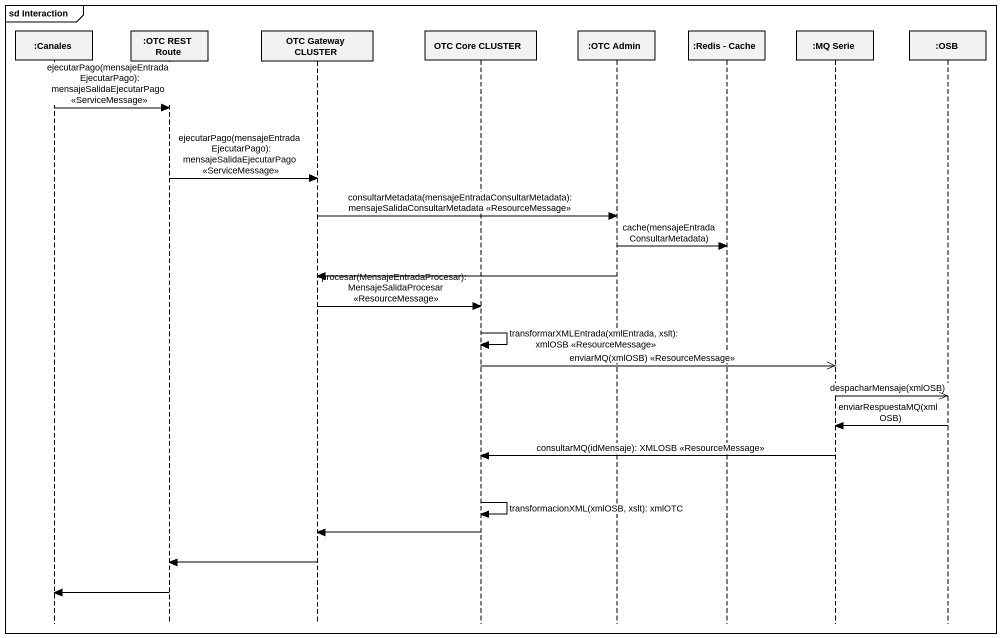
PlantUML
@startuml
mainframe sd Interaction
hide footbox
participant ":Canales" as Canales
participant ":OTC REST Route" as OTC_REST_Route
participant "OTC Gateway CLUSTER" as OTC_Gateway_CLUSTER
participant "OTC Core CLUSTER" as OTC_Core_CLUSTER
participant ":OTC Admin" as OTC_Admin
participant ":Redis - Cache" as Redis_Cache
participant ":MQ Serie" as MQ_Serie
participant ":OSB" as OSB

Canales -> OTC_REST_Route : ejecutarPago(mensajeEntradaEjecutarPago): mensajeSalidaEjecutarPago <<ServiceMessage>>
OTC_REST_Route -> OTC_Gateway_CLUSTER : ejecutarPago(mensajeEntradaEjecutarPago): mensajeSalidaEjecutarPago <<ServiceMessage>>
OTC_Gateway_CLUSTER -> OTC_Admin : consultarMetadata(mensajeEntradaConsultarMetadata): mensajeSalidaConsultarMetadata <<ResourceMessage>>
OTC_Admin -> Redis_Cache : cache(mensajeEntradaConsultarMetadata)
OTC_Admin -> OTC_Gateway_CLUSTER
OTC_Gateway_CLUSTER -> OTC_Core_CLUSTER : procesar(MensajeEntradaProcesar): MensajeSalidaProcesar <<ResourceMessage>>
OTC_Core_CLUSTER -> OTC_Core_CLUSTER : transformarXMLEntrada(xmlEntrada, xslt): xmlOSB <<ResourceMessage>>
OTC_Core_CLUSTER ->> MQ_Serie : enviarMQ(xmlOSB) <<ResourceMessage>>
MQ_Serie ->> OSB : despacharMensaje(xmlOSB)
OSB -> MQ_Serie : enviarRespuestaMQ(xmlOSB)
MQ_Serie -> OTC_Core_CLUSTER : consultarMQ(idMensaje): XMLOSB <<ResourceMessage>>
OTC_Core_CLUSTER -> OTC_Core_CLUSTER : transformacionXML(xmlOSB, xslt): xmlOTC
OTC_Core_CLUSTER -> OTC_Gateway_CLUSTER
OTC_Gateway_CLUSTER -> OTC_REST_Route
OTC_REST_Route -> Canales
@enduml
